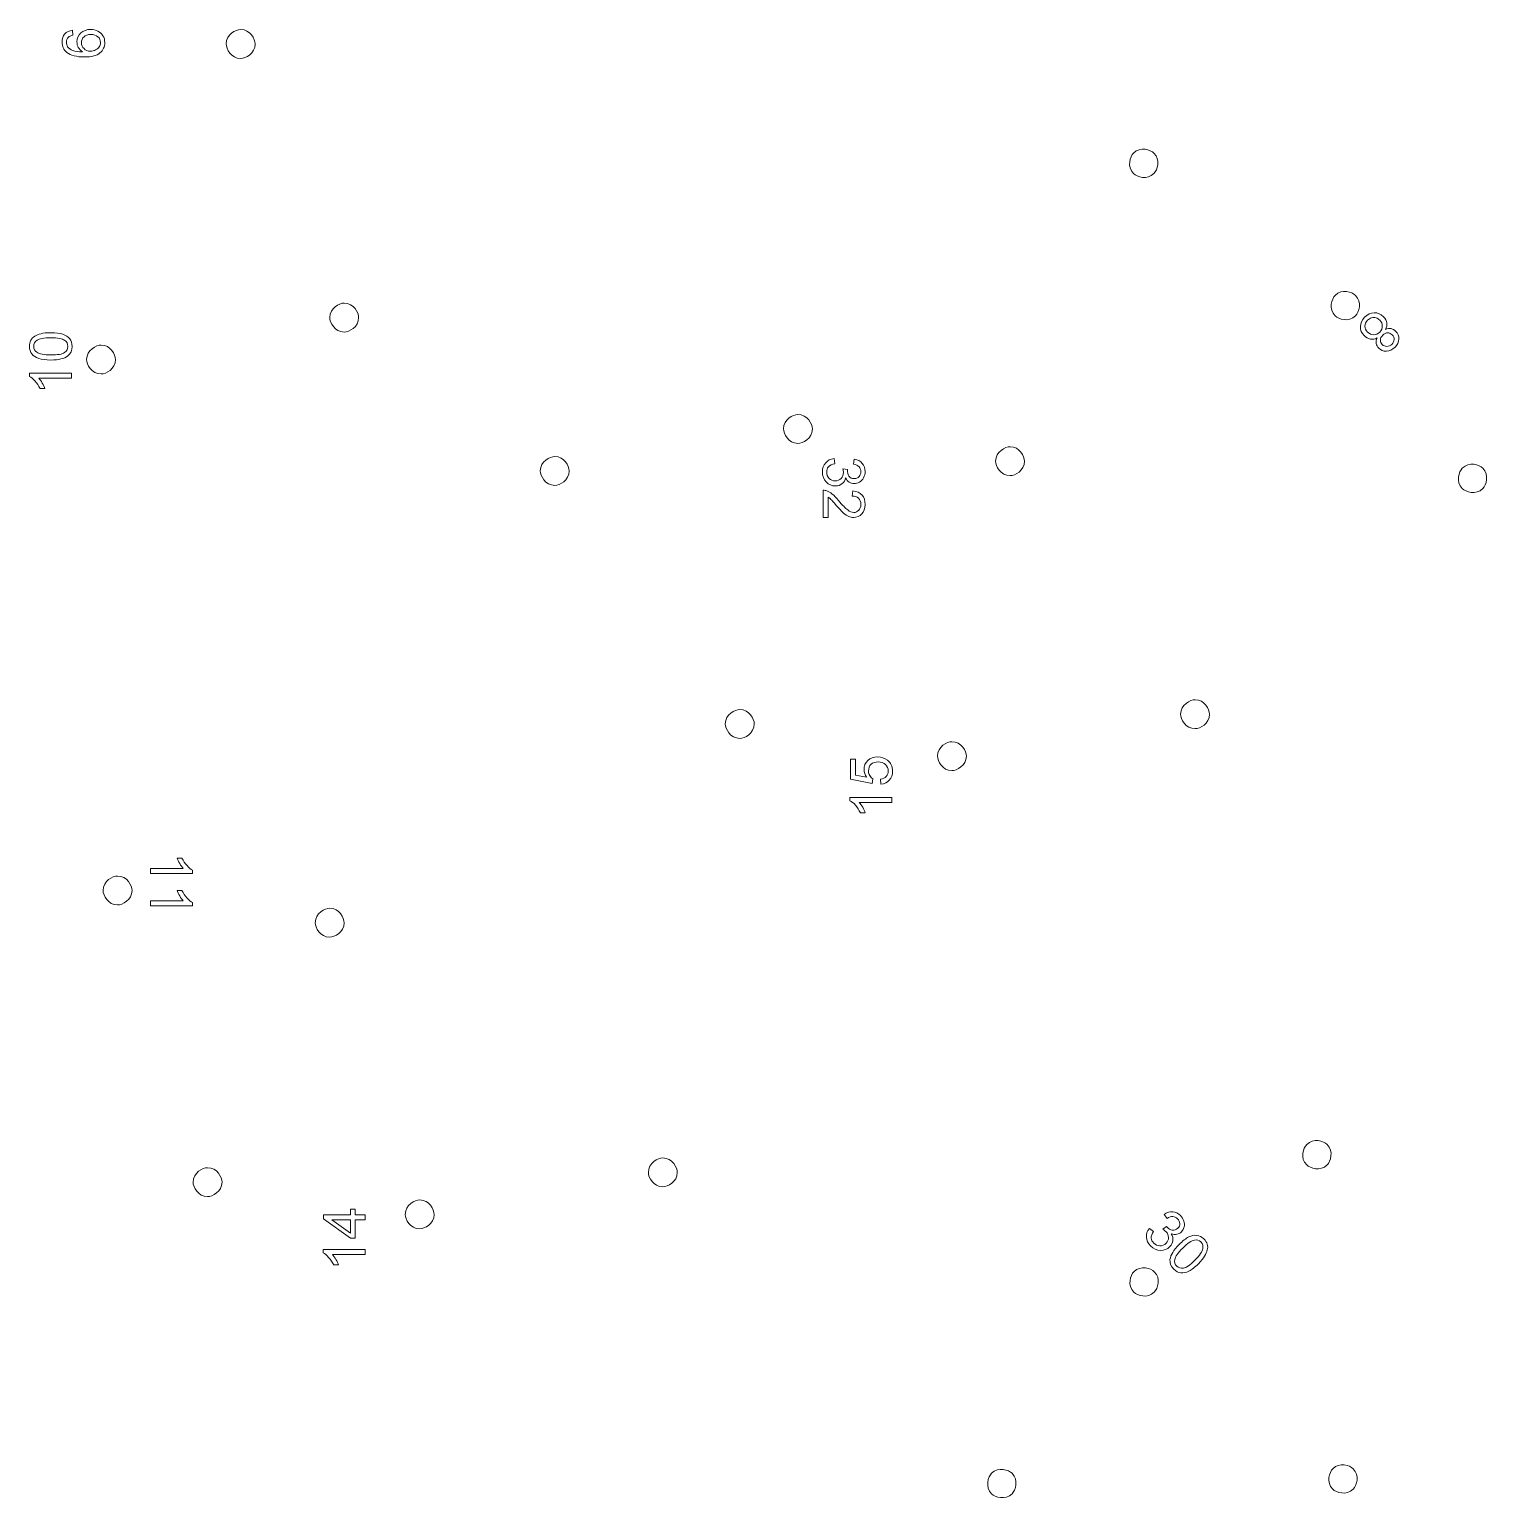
# Model space of a CAD drawing. Header units: centimetres. Extents: x -155 to -3, y 92 to 166.
# Drawn here: x -114.14 to -82.82, y 132.13 to 163.69 of the extents above; entities that cross this region are included whole.
import ezdxf

# ---------------------------------------------------------------- set-up
doc = ezdxf.new("R2010")
doc.units = ezdxf.units.CM
doc.header["$MEASUREMENT"] = 0
doc.layers.add('layer 1', color=7, linetype='Continuous')

msp = doc.modelspace()

# ---------------------------------------------------------------- linework, layer by layer
at = {"layer": 'layer 1', "color": 250, "lineweight": 9}
for points, knots in [([(-113.38058, 163.58902), (-113.34263, 163.63239), (-113.28841, 163.6595), (-113.21793, 163.67034), (-113.21793, 163.67034), (-113.20709, 163.56191), (-113.20709, 163.56191), (-113.25046, 163.55107), (-113.28299, 163.54022), (-113.29926, 163.51854), (-113.33179, 163.49143), (-113.34805, 163.45348), (-113.34805, 163.4101), (-113.34805, 163.37757), (-113.33721, 163.34504), (-113.32094, 163.31251), (-113.29384, 163.27998), (-113.25588, 163.25287), (-113.20709, 163.23661), (-113.15829, 163.21492), (-113.08781, 163.20408), (-113.00106, 163.20408), (-113.03902, 163.23119), (-113.07155, 163.26372), (-113.09323, 163.30167), (-113.1095, 163.33962), (-113.12034, 163.37757), (-113.12034, 163.42095), (-113.12034, 163.49685), (-113.09323, 163.55649), (-113.03902, 163.61071), (-112.9848, 163.6595), (-112.91432, 163.68661), (-112.82757, 163.68661), (-112.77335, 163.68661), (-112.71914, 163.67577), (-112.67034, 163.64866), (-112.62697, 163.62697), (-112.58902, 163.59444), (-112.56191, 163.55107), (-112.5348, 163.50769), (-112.52396, 163.4589), (-112.52396, 163.40468), (-112.52396, 163.31251), (-112.55649, 163.24203), (-112.62697, 163.18239), (-112.69203, 163.12275), (-112.80588, 163.09564), (-112.95769, 163.09564), (-113.13119, 163.09564), (-113.25588, 163.12818), (-113.33721, 163.19324), (-113.40769, 163.24745), (-113.44022, 163.32336), (-113.44022, 163.41552), (-113.44022, 163.48601), (-113.41853, 163.54564), (-113.38058, 163.58902)], [0, 0, 0, 0, 0.05263158, 0.05263158, 0.05263158, 0.10526316, 0.10526316, 0.10526316, 0.15789474, 0.15789474, 0.15789474, 0.21052632, 0.21052632, 0.21052632, 0.26315789, 0.26315789, 0.26315789, 0.31578947, 0.31578947, 0.31578947, 0.36842105, 0.36842105, 0.36842105, 0.42105263, 0.42105263, 0.42105263, 0.47368421, 0.47368421, 0.47368421, 0.52631579, 0.52631579, 0.52631579, 0.57894737, 0.57894737, 0.57894737, 0.63157895, 0.63157895, 0.63157895, 0.68421053, 0.68421053, 0.68421053, 0.73684211, 0.73684211, 0.73684211, 0.78947368, 0.78947368, 0.78947368, 0.84210526, 0.84210526, 0.84210526, 0.89473684, 0.89473684, 0.89473684, 0.94736842, 0.94736842, 0.94736842, 1, 1, 1, 1]), ([(-112.96853, 163.27456), (-112.936, 163.23661), (-112.88721, 163.22034), (-112.82757, 163.22034), (-112.78962, 163.22034), (-112.75709, 163.23119), (-112.71914, 163.24745), (-112.68661, 163.26372), (-112.6595, 163.2854), (-112.64323, 163.31251), (-112.62697, 163.33962), (-112.61613, 163.37215), (-112.61613, 163.40468), (-112.61613, 163.45348), (-112.63239, 163.49685), (-112.67034, 163.52938), (-112.70829, 163.56191), (-112.75709, 163.57818), (-112.82215, 163.57818), (-112.88721, 163.57818), (-112.936, 163.56191), (-112.96853, 163.52938), (-113.00649, 163.49685), (-113.02275, 163.45348), (-113.02275, 163.39926), (-113.02275, 163.35046), (-113.00649, 163.30709), (-112.96853, 163.27456)], [0, 0, 0, 0, 0.11111111, 0.11111111, 0.11111111, 0.22222222, 0.22222222, 0.22222222, 0.33333333, 0.33333333, 0.33333333, 0.44444444, 0.44444444, 0.44444444, 0.55555556, 0.55555556, 0.55555556, 0.66666667, 0.66666667, 0.66666667, 0.77777778, 0.77777778, 0.77777778, 0.88888889, 0.88888889, 0.88888889, 1, 1, 1, 1]), ([(-109.60855, 163.68432), (-109.40189, 163.68432), (-109.29855, 163.47766), (-109.29855, 163.37432), (-109.29855, 163.16766), (-109.50522, 163.06432), (-109.60855, 163.06432), (-109.81522, 163.06432), (-109.91855, 163.27099), (-109.91855, 163.37432), (-109.91855, 163.58099), (-109.71189, 163.68432), (-109.60855, 163.68432)], [0, 0, 0, 0, 0.25, 0.25, 0.25, 0.5, 0.5, 0.5, 0.75, 0.75, 0.75, 1, 1, 1, 1]), ([(-90.4551, 160.59595), (-90.60123, 160.74208), (-90.52818, 160.96129), (-90.4551, 161.03436), (-90.30897, 161.18049), (-90.08976, 161.10742), (-90.0167, 161.03436), (-89.87056, 160.88822), (-89.94363, 160.66902), (-90.0167, 160.59595), (-90.16284, 160.44982), (-90.38203, 160.52288), (-90.4551, 160.59595)], [0, 0, 0, 0, 0.25, 0.25, 0.25, 0.5, 0.5, 0.5, 0.75, 0.75, 0.75, 1, 1, 1, 1]), ([(-86.13043, 157.54407), (-86.27656, 157.6902), (-86.2035, 157.90941), (-86.13043, 157.98248), (-85.9843, 158.12861), (-85.76509, 158.05554), (-85.69203, 157.98248), (-85.54589, 157.83634), (-85.61896, 157.61714), (-85.69203, 157.54407), (-85.83816, 157.39794), (-86.05736, 157.471), (-86.13043, 157.54407)], [0, 0, 0, 0, 0.25, 0.25, 0.25, 0.5, 0.5, 0.5, 0.75, 0.75, 0.75, 1, 1, 1, 1]), ([(-107.38735, 157.81585), (-107.18069, 157.81585), (-107.07735, 157.60918), (-107.07735, 157.50585), (-107.07735, 157.29918), (-107.28402, 157.19585), (-107.38735, 157.19585), (-107.59402, 157.19585), (-107.69735, 157.40251), (-107.69735, 157.50585), (-107.69735, 157.71251), (-107.49069, 157.81585), (-107.38735, 157.81585)], [0, 0, 0, 0, 0.25, 0.25, 0.25, 0.5, 0.5, 0.5, 0.75, 0.75, 0.75, 1, 1, 1, 1]), ([(-85.0217, 157.39031), (-85.01403, 157.34431), (-85.02553, 157.29447), (-85.04854, 157.24847), (-85.00636, 157.26764), (-84.96802, 157.2753), (-84.92969, 157.26763), (-84.89135, 157.25996), (-84.85685, 157.24079), (-84.82618, 157.21013), (-84.78401, 157.16796), (-84.761, 157.11429), (-84.76101, 157.04528), (-84.76484, 156.98011), (-84.79167, 156.9226), (-84.84535, 156.86893), (-84.90285, 156.81143), (-84.96036, 156.78459), (-85.02937, 156.78458), (-85.09453, 156.78075), (-85.14821, 156.80375), (-85.19422, 156.84976), (-85.22488, 156.88042), (-85.24021, 156.9111), (-85.24789, 156.94943), (-85.25555, 156.98777), (-85.24789, 157.02611), (-85.22872, 157.06828), (-85.27855, 157.04145), (-85.3284, 157.03761), (-85.37439, 157.04528), (-85.42807, 157.05295), (-85.46641, 157.07595), (-85.50858, 157.11812), (-85.56225, 157.17179), (-85.58909, 157.23696), (-85.58909, 157.31364), (-85.58525, 157.38649), (-85.55841, 157.45165), (-85.49708, 157.51299), (-85.43574, 157.57433), (-85.36674, 157.605), (-85.29389, 157.60884), (-85.21722, 157.60883), (-85.15204, 157.582), (-85.09454, 157.52449), (-85.05237, 157.48232), (-85.02936, 157.43632), (-85.0217, 157.39031)], [0, 0, 0, 0, 0.0625, 0.0625, 0.0625, 0.125, 0.125, 0.125, 0.1875, 0.1875, 0.1875, 0.25, 0.25, 0.25, 0.3125, 0.3125, 0.3125, 0.375, 0.375, 0.375, 0.4375, 0.4375, 0.4375, 0.5, 0.5, 0.5, 0.5625, 0.5625, 0.5625, 0.625, 0.625, 0.625, 0.6875, 0.6875, 0.6875, 0.75, 0.75, 0.75, 0.8125, 0.8125, 0.8125, 0.875, 0.875, 0.875, 0.9375, 0.9375, 0.9375, 1, 1, 1, 1]), ([(-85.11754, 157.32514), (-85.11754, 157.37114), (-85.13671, 157.41331), (-85.17121, 157.44782), (-85.19422, 157.47082), (-85.22105, 157.48999), (-85.25172, 157.49766), (-85.28239, 157.513), (-85.31689, 157.50916), (-85.34757, 157.50149), (-85.38207, 157.48999), (-85.40507, 157.47465), (-85.4319, 157.44781), (-85.47023, 157.40948), (-85.48941, 157.36731), (-85.48941, 157.32131), (-85.48941, 157.2753), (-85.47024, 157.23314), (-85.4319, 157.1948), (-85.39356, 157.15646), (-85.3514, 157.13729), (-85.30539, 157.13729), (-85.25172, 157.13729), (-85.20955, 157.15646), (-85.17121, 157.19479), (-85.13287, 157.23313), (-85.11371, 157.2753), (-85.11754, 157.32514)], [0, 0, 0, 0, 0.11111111, 0.11111111, 0.11111111, 0.22222222, 0.22222222, 0.22222222, 0.33333333, 0.33333333, 0.33333333, 0.44444444, 0.44444444, 0.44444444, 0.55555556, 0.55555556, 0.55555556, 0.66666667, 0.66666667, 0.66666667, 0.77777778, 0.77777778, 0.77777778, 0.88888889, 0.88888889, 0.88888889, 1, 1, 1, 1]), ([(-113.31612, 156.68179), (-113.39202, 156.62757), (-113.5113, 156.59504), (-113.67937, 156.59504), (-113.7878, 156.59504), (-113.87455, 156.60589), (-113.93961, 156.62757), (-114.00467, 156.64926), (-114.05346, 156.68179), (-114.08599, 156.72516), (-114.12395, 156.76854), (-114.14021, 156.82275), (-114.14021, 156.88781), (-114.14021, 156.93661), (-114.12937, 156.97998), (-114.1131, 157.01793), (-114.09142, 157.05589), (-114.06431, 157.08299), (-114.02636, 157.10468), (-113.9884, 157.12637), (-113.94503, 157.14805), (-113.89081, 157.1589), (-113.84202, 157.17516), (-113.77154, 157.18058), (-113.67937, 157.18058), (-113.57636, 157.18058), (-113.48961, 157.16974), (-113.42455, 157.14805), (-113.35949, 157.12637), (-113.31069, 157.09384), (-113.27274, 157.05046), (-113.24021, 157.00709), (-113.22395, 156.95287), (-113.22395, 156.88781), (-113.22395, 156.80107), (-113.25105, 156.73601), (-113.31612, 156.68179)], [0, 0, 0, 0, 0.08333333, 0.08333333, 0.08333333, 0.16666667, 0.16666667, 0.16666667, 0.25, 0.25, 0.25, 0.33333333, 0.33333333, 0.33333333, 0.41666667, 0.41666667, 0.41666667, 0.5, 0.5, 0.5, 0.58333333, 0.58333333, 0.58333333, 0.66666667, 0.66666667, 0.66666667, 0.75, 0.75, 0.75, 0.83333333, 0.83333333, 0.83333333, 0.91666667, 0.91666667, 0.91666667, 1, 1, 1, 1]), ([(-84.86451, 157.03378), (-84.86452, 157.07211), (-84.87602, 157.10662), (-84.90285, 157.13346), (-84.93352, 157.16412), (-84.96803, 157.17562), (-85.00253, 157.17946), (-85.04087, 157.17946), (-85.07537, 157.16029), (-85.10987, 157.12578), (-85.14054, 157.09512), (-85.15971, 157.06062), (-85.15971, 157.02228), (-85.15971, 156.98394), (-85.14437, 156.95327), (-85.11754, 156.92644), (-85.0907, 156.8996), (-85.06004, 156.88426), (-85.01786, 156.8881), (-84.97952, 156.8881), (-84.94502, 156.8996), (-84.91436, 156.93027), (-84.87985, 156.96478), (-84.86835, 156.99928), (-84.86451, 157.03378)], [0, 0, 0, 0, 0.125, 0.125, 0.125, 0.25, 0.25, 0.25, 0.375, 0.375, 0.375, 0.5, 0.5, 0.5, 0.625, 0.625, 0.625, 0.75, 0.75, 0.75, 0.875, 0.875, 0.875, 1, 1, 1, 1]), ([(-113.98298, 156.76311), (-113.92877, 156.72516), (-113.82575, 156.70348), (-113.67937, 156.70348), (-113.53298, 156.70348), (-113.43539, 156.71974), (-113.3866, 156.75769), (-113.3378, 156.79022), (-113.31612, 156.8336), (-113.31612, 156.88781), (-113.31612, 156.94203), (-113.3378, 156.9854), (-113.3866, 157.01793), (-113.43539, 157.05589), (-113.53298, 157.07215), (-113.67937, 157.07215), (-113.83118, 157.07215), (-113.92877, 157.05589), (-113.97756, 157.01793), (-114.02093, 156.9854), (-114.04804, 156.94203), (-114.04804, 156.88781), (-114.04804, 156.8336), (-114.02636, 156.79022), (-113.98298, 156.76311)], [0, 0, 0, 0, 0.125, 0.125, 0.125, 0.25, 0.25, 0.25, 0.375, 0.375, 0.375, 0.5, 0.5, 0.5, 0.625, 0.625, 0.625, 0.75, 0.75, 0.75, 0.875, 0.875, 0.875, 1, 1, 1, 1]), ([(-112.60336, 156.91585), (-112.3967, 156.91585), (-112.29336, 156.70918), (-112.29336, 156.60585), (-112.29336, 156.39918), (-112.50003, 156.29585), (-112.60336, 156.29585), (-112.81003, 156.29585), (-112.91336, 156.50251), (-112.91336, 156.60585), (-112.91336, 156.81251), (-112.7067, 156.91585), (-112.60336, 156.91585)], [0, 0, 0, 0, 0.25, 0.25, 0.25, 0.5, 0.5, 0.5, 0.75, 0.75, 0.75, 1, 1, 1, 1]), ([(-114.14021, 156.24263), (-114.14021, 156.24263), (-114.14021, 156.31311), (-114.14021, 156.31311), (-114.14021, 156.31311), (-113.24021, 156.31311), (-113.24021, 156.31311), (-113.24021, 156.31311), (-113.24021, 156.20468), (-113.24021, 156.20468), (-113.24021, 156.20468), (-113.93961, 156.20468), (-113.93961, 156.20468), (-113.91792, 156.17757), (-113.89081, 156.14504), (-113.86371, 156.10167), (-113.84202, 156.0583), (-113.82033, 156.01492), (-113.80949, 155.98239), (-113.80949, 155.98239), (-113.9125, 155.98239), (-113.9125, 155.98239), (-113.94503, 156.04203), (-113.97756, 156.09625), (-114.02093, 156.14504), (-114.05889, 156.19384), (-114.10226, 156.22637), (-114.14021, 156.24263)], [0, 0, 0, 0, 0.11111111, 0.11111111, 0.11111111, 0.22222222, 0.22222222, 0.22222222, 0.33333333, 0.33333333, 0.33333333, 0.44444444, 0.44444444, 0.44444444, 0.55555556, 0.55555556, 0.55555556, 0.66666667, 0.66666667, 0.66666667, 0.77777778, 0.77777778, 0.77777778, 0.88888889, 0.88888889, 0.88888889, 1, 1, 1, 1]), ([(-97.65436, 154.80632), (-97.86103, 154.80632), (-97.96436, 155.01299), (-97.96436, 155.11632), (-97.96436, 155.32299), (-97.75769, 155.42632), (-97.65436, 155.42632), (-97.44769, 155.42632), (-97.34436, 155.21965), (-97.34436, 155.11632), (-97.34436, 154.90965), (-97.55103, 154.80632), (-97.65436, 154.80632)], [0, 0, 0, 0, 0.25, 0.25, 0.25, 0.5, 0.5, 0.5, 0.75, 0.75, 0.75, 1, 1, 1, 1]), ([(-93.1034, 154.11518), (-93.31007, 154.11518), (-93.4134, 154.32185), (-93.4134, 154.42518), (-93.4134, 154.63185), (-93.20673, 154.73518), (-93.1034, 154.73518), (-92.89673, 154.73518), (-92.7934, 154.52851), (-92.7934, 154.42518), (-92.7934, 154.21851), (-93.00007, 154.11518), (-93.1034, 154.11518)], [0, 0, 0, 0, 0.25, 0.25, 0.25, 0.5, 0.5, 0.5, 0.75, 0.75, 0.75, 1, 1, 1, 1]), ([(-102.87037, 153.90632), (-103.07704, 153.90632), (-103.18037, 154.11299), (-103.18037, 154.21632), (-103.18037, 154.42299), (-102.9737, 154.52632), (-102.87037, 154.52632), (-102.6637, 154.52632), (-102.56037, 154.31965), (-102.56037, 154.21632), (-102.56037, 154.00965), (-102.76704, 153.90632), (-102.87037, 153.90632)], [0, 0, 0, 0, 0.25, 0.25, 0.25, 0.5, 0.5, 0.5, 0.75, 0.75, 0.75, 1, 1, 1, 1]), ([(-97.05857, 154.39271), (-97.0152, 154.4415), (-96.95556, 154.47403), (-96.87966, 154.47945), (-96.87966, 154.47945), (-96.86339, 154.37102), (-96.86339, 154.37102), (-96.92303, 154.36018), (-96.97182, 154.33849), (-96.99893, 154.30596), (-97.02604, 154.27343), (-97.03688, 154.23548), (-97.03688, 154.1921), (-97.03688, 154.13789), (-97.02062, 154.08909), (-96.98267, 154.05656), (-96.95014, 154.01861), (-96.90676, 154.00234), (-96.85255, 154.00234), (-96.80375, 154.00234), (-96.76038, 154.01861), (-96.72785, 154.05114), (-96.69532, 154.08909), (-96.67905, 154.12704), (-96.67905, 154.18126), (-96.67905, 154.20295), (-96.68448, 154.23006), (-96.6899, 154.26259), (-96.6899, 154.26259), (-96.59231, 154.24632), (-96.59231, 154.24632), (-96.59231, 154.2409), (-96.59231, 154.23548), (-96.59231, 154.23006), (-96.59231, 154.18668), (-96.58146, 154.14331), (-96.55978, 154.10536), (-96.53267, 154.06741), (-96.49472, 154.05114), (-96.44592, 154.05114), (-96.40255, 154.05114), (-96.37002, 154.06198), (-96.34291, 154.09451), (-96.32122, 154.12162), (-96.30496, 154.15415), (-96.30496, 154.19753), (-96.30496, 154.2409), (-96.32122, 154.27885), (-96.34291, 154.30596), (-96.37002, 154.33307), (-96.40797, 154.34933), (-96.46219, 154.36018), (-96.46219, 154.36018), (-96.44592, 154.46861), (-96.44592, 154.46861), (-96.37002, 154.45777), (-96.3158, 154.42524), (-96.27243, 154.37644), (-96.23448, 154.33307), (-96.21279, 154.27343), (-96.21279, 154.20295), (-96.21279, 154.15415), (-96.22363, 154.11078), (-96.24532, 154.06741), (-96.26701, 154.02945), (-96.29411, 153.99692), (-96.33207, 153.97524), (-96.37002, 153.95355), (-96.40797, 153.94271), (-96.44592, 153.94271), (-96.48387, 153.94271), (-96.52182, 153.95355), (-96.55435, 153.97524), (-96.58688, 153.99692), (-96.60857, 154.02403), (-96.63026, 154.06741), (-96.6411, 154.01319), (-96.66821, 153.96981), (-96.70616, 153.94271), (-96.74411, 153.91018), (-96.79291, 153.89391), (-96.84713, 153.89391), (-96.92845, 153.89391), (-96.99351, 153.92102), (-97.04773, 153.98066), (-97.10195, 154.03488), (-97.12905, 154.10536), (-97.12905, 154.19753), (-97.12905, 154.27343), (-97.10737, 154.33849), (-97.05857, 154.39271)], [0, 0, 0, 0, 0.03333333, 0.03333333, 0.03333333, 0.06666667, 0.06666667, 0.06666667, 0.1, 0.1, 0.1, 0.13333333, 0.13333333, 0.13333333, 0.16666667, 0.16666667, 0.16666667, 0.2, 0.2, 0.2, 0.23333333, 0.23333333, 0.23333333, 0.26666667, 0.26666667, 0.26666667, 0.3, 0.3, 0.3, 0.33333333, 0.33333333, 0.33333333, 0.36666667, 0.36666667, 0.36666667, 0.4, 0.4, 0.4, 0.43333333, 0.43333333, 0.43333333, 0.46666667, 0.46666667, 0.46666667, 0.5, 0.5, 0.5, 0.53333333, 0.53333333, 0.53333333, 0.56666667, 0.56666667, 0.56666667, 0.6, 0.6, 0.6, 0.63333333, 0.63333333, 0.63333333, 0.66666667, 0.66666667, 0.66666667, 0.7, 0.7, 0.7, 0.73333333, 0.73333333, 0.73333333, 0.76666667, 0.76666667, 0.76666667, 0.8, 0.8, 0.8, 0.83333333, 0.83333333, 0.83333333, 0.86666667, 0.86666667, 0.86666667, 0.9, 0.9, 0.9, 0.93333333, 0.93333333, 0.93333333, 0.96666667, 0.96666667, 0.96666667, 1, 1, 1, 1]), ([(-83.40113, 153.83735), (-83.54726, 153.98348), (-83.47419, 154.20269), (-83.40113, 154.27575), (-83.25499, 154.42189), (-83.03579, 154.34882), (-82.96272, 154.27575), (-82.81658, 154.12962), (-82.88966, 153.91041), (-82.96272, 153.83735), (-83.10886, 153.69121), (-83.32805, 153.76428), (-83.40113, 153.83735)], [0, 0, 0, 0, 0.25, 0.25, 0.25, 0.5, 0.5, 0.5, 0.75, 0.75, 0.75, 1, 1, 1, 1]), ([(-97.00435, 153.65536), (-97.00435, 153.65536), (-97.00435, 153.2162), (-97.00435, 153.2162), (-97.00435, 153.2162), (-97.11279, 153.2162), (-97.11279, 153.2162), (-97.11279, 153.2162), (-97.11279, 153.80174), (-97.11279, 153.80174), (-97.08568, 153.80174), (-97.05857, 153.79632), (-97.03688, 153.7909), (-96.99351, 153.77463), (-96.95556, 153.75295), (-96.91761, 153.72042), (-96.87423, 153.68789), (-96.83086, 153.63909), (-96.78207, 153.57945), (-96.70074, 153.48186), (-96.63568, 153.4168), (-96.58688, 153.37885), (-96.54351, 153.3409), (-96.50014, 153.32463), (-96.45676, 153.32463), (-96.41339, 153.32463), (-96.38086, 153.3409), (-96.34833, 153.37343), (-96.32122, 153.40596), (-96.30496, 153.44391), (-96.30496, 153.49813), (-96.30496, 153.55234), (-96.32122, 153.59572), (-96.35375, 153.62825), (-96.38628, 153.66078), (-96.42966, 153.67704), (-96.48929, 153.67704), (-96.48929, 153.67704), (-96.47303, 153.78548), (-96.47303, 153.78548), (-96.38628, 153.78006), (-96.32664, 153.74753), (-96.27785, 153.69873), (-96.23448, 153.64994), (-96.21279, 153.57945), (-96.21279, 153.49271), (-96.21279, 153.41138), (-96.2399, 153.3409), (-96.28327, 153.2921), (-96.33207, 153.24331), (-96.3917, 153.2162), (-96.46219, 153.2162), (-96.49472, 153.2162), (-96.53267, 153.22162), (-96.5652, 153.23789), (-96.60315, 153.25415), (-96.63568, 153.27584), (-96.67363, 153.30837), (-96.71701, 153.34632), (-96.7658, 153.40054), (-96.83086, 153.47644), (-96.8905, 153.5415), (-96.92845, 153.58488), (-96.94472, 153.60656), (-96.9664, 153.62825), (-96.98267, 153.64451), (-97.00435, 153.65536)], [0, 0, 0, 0, 0.04545455, 0.04545455, 0.04545455, 0.09090909, 0.09090909, 0.09090909, 0.13636364, 0.13636364, 0.13636364, 0.18181818, 0.18181818, 0.18181818, 0.22727273, 0.22727273, 0.22727273, 0.27272727, 0.27272727, 0.27272727, 0.31818182, 0.31818182, 0.31818182, 0.36363636, 0.36363636, 0.36363636, 0.40909091, 0.40909091, 0.40909091, 0.45454545, 0.45454545, 0.45454545, 0.5, 0.5, 0.5, 0.54545455, 0.54545455, 0.54545455, 0.59090909, 0.59090909, 0.59090909, 0.63636364, 0.63636364, 0.63636364, 0.68181818, 0.68181818, 0.68181818, 0.72727273, 0.72727273, 0.72727273, 0.77272727, 0.77272727, 0.77272727, 0.81818182, 0.81818182, 0.81818182, 0.86363636, 0.86363636, 0.86363636, 0.90909091, 0.90909091, 0.90909091, 0.95454545, 0.95454545, 0.95454545, 1, 1, 1, 1]), ([(-89.13451, 149.30743), (-88.92784, 149.30743), (-88.82451, 149.10077), (-88.82451, 148.99743), (-88.82451, 148.79077), (-89.03117, 148.68743), (-89.13451, 148.68743), (-89.34117, 148.68743), (-89.44451, 148.8941), (-89.44451, 148.99743), (-89.44451, 149.2041), (-89.23784, 149.30743), (-89.13451, 149.30743)], [0, 0, 0, 0, 0.25, 0.25, 0.25, 0.5, 0.5, 0.5, 0.75, 0.75, 0.75, 1, 1, 1, 1]), ([(-98.90148, 149.09857), (-98.69481, 149.09857), (-98.59148, 148.89191), (-98.59148, 148.78857), (-98.59148, 148.58191), (-98.79814, 148.47857), (-98.90148, 148.47857), (-99.10814, 148.47857), (-99.21148, 148.68524), (-99.21148, 148.78857), (-99.21148, 148.99524), (-99.00481, 149.09857), (-98.90148, 149.09857)], [0, 0, 0, 0, 0.25, 0.25, 0.25, 0.5, 0.5, 0.5, 0.75, 0.75, 0.75, 1, 1, 1, 1]), ([(-94.35052, 148.40743), (-94.14385, 148.40743), (-94.04052, 148.20077), (-94.04052, 148.09743), (-94.04052, 147.89077), (-94.24718, 147.78743), (-94.35052, 147.78743), (-94.55718, 147.78743), (-94.66052, 147.9941), (-94.66052, 148.09743), (-94.66052, 148.3041), (-94.45385, 148.40743), (-94.35052, 148.40743)], [0, 0, 0, 0, 0.25, 0.25, 0.25, 0.5, 0.5, 0.5, 0.75, 0.75, 0.75, 1, 1, 1, 1]), ([(-95.69444, 147.58179), (-95.73781, 147.53299), (-95.79745, 147.50046), (-95.87335, 147.49504), (-95.87335, 147.49504), (-95.8842, 147.60348), (-95.8842, 147.60348), (-95.82998, 147.61432), (-95.78661, 147.63058), (-95.7595, 147.66311), (-95.72697, 147.69564), (-95.71613, 147.7336), (-95.71613, 147.77697), (-95.71613, 147.83661), (-95.73781, 147.87998), (-95.77576, 147.91793), (-95.81372, 147.95589), (-95.86793, 147.97215), (-95.93299, 147.97215), (-95.99805, 147.97215), (-96.04685, 147.95589), (-96.0848, 147.92336), (-96.12275, 147.8854), (-96.13902, 147.84203), (-96.13902, 147.77697), (-96.13902, 147.73902), (-96.12817, 147.70649), (-96.11191, 147.67938), (-96.09564, 147.65227), (-96.07396, 147.63058), (-96.04685, 147.61432), (-96.04685, 147.61432), (-96.06311, 147.51131), (-96.06311, 147.51131), (-96.06311, 147.51131), (-96.52396, 147.60348), (-96.52396, 147.60348), (-96.52396, 147.60348), (-96.52396, 148.03179), (-96.52396, 148.03179), (-96.52396, 148.03179), (-96.41552, 148.03179), (-96.41552, 148.03179), (-96.41552, 148.03179), (-96.41552, 147.69022), (-96.41552, 147.69022), (-96.41552, 147.69022), (-96.18239, 147.64685), (-96.18239, 147.64685), (-96.21492, 147.69564), (-96.23661, 147.74986), (-96.23661, 147.8095), (-96.23661, 147.8854), (-96.2095, 147.95046), (-96.15528, 148.00468), (-96.10106, 148.05348), (-96.03058, 148.08058), (-95.94384, 148.08058), (-95.86251, 148.08058), (-95.79203, 148.0589), (-95.73239, 148.0101), (-95.66191, 147.95589), (-95.62396, 147.87456), (-95.62396, 147.77697), (-95.62396, 147.70107), (-95.64564, 147.63058), (-95.69444, 147.58179)], [0, 0, 0, 0, 0.04545455, 0.04545455, 0.04545455, 0.09090909, 0.09090909, 0.09090909, 0.13636364, 0.13636364, 0.13636364, 0.18181818, 0.18181818, 0.18181818, 0.22727273, 0.22727273, 0.22727273, 0.27272727, 0.27272727, 0.27272727, 0.31818182, 0.31818182, 0.31818182, 0.36363636, 0.36363636, 0.36363636, 0.40909091, 0.40909091, 0.40909091, 0.45454545, 0.45454545, 0.45454545, 0.5, 0.5, 0.5, 0.54545455, 0.54545455, 0.54545455, 0.59090909, 0.59090909, 0.59090909, 0.63636364, 0.63636364, 0.63636364, 0.68181818, 0.68181818, 0.68181818, 0.72727273, 0.72727273, 0.72727273, 0.77272727, 0.77272727, 0.77272727, 0.81818182, 0.81818182, 0.81818182, 0.86363636, 0.86363636, 0.86363636, 0.90909091, 0.90909091, 0.90909091, 0.95454545, 0.95454545, 0.95454545, 1, 1, 1, 1]), ([(-96.54022, 147.14263), (-96.54022, 147.14263), (-96.54022, 147.21311), (-96.54022, 147.21311), (-96.54022, 147.21311), (-95.64022, 147.21311), (-95.64022, 147.21311), (-95.64022, 147.21311), (-95.64022, 147.10468), (-95.64022, 147.10468), (-95.64022, 147.10468), (-96.33962, 147.10468), (-96.33962, 147.10468), (-96.31793, 147.07757), (-96.29082, 147.04504), (-96.26372, 147.00167), (-96.24203, 146.9583), (-96.22034, 146.91492), (-96.2095, 146.88239), (-96.2095, 146.88239), (-96.31251, 146.88239), (-96.31251, 146.88239), (-96.34504, 146.94203), (-96.37757, 146.99625), (-96.42094, 147.04504), (-96.4589, 147.09384), (-96.50227, 147.12637), (-96.54022, 147.14263)], [0, 0, 0, 0, 0.11111111, 0.11111111, 0.11111111, 0.22222222, 0.22222222, 0.22222222, 0.33333333, 0.33333333, 0.33333333, 0.44444444, 0.44444444, 0.44444444, 0.55555556, 0.55555556, 0.55555556, 0.66666667, 0.66666667, 0.66666667, 0.77777778, 0.77777778, 0.77777778, 0.88888889, 0.88888889, 0.88888889, 1, 1, 1, 1]), ([(-110.64022, 145.65107), (-110.64022, 145.65107), (-110.64022, 145.58059), (-110.64022, 145.58059), (-110.64022, 145.58059), (-111.54022, 145.58059), (-111.54022, 145.58059), (-111.54022, 145.58059), (-111.54022, 145.68902), (-111.54022, 145.68902), (-111.54022, 145.68902), (-110.84082, 145.68902), (-110.84082, 145.68902), (-110.86251, 145.71613), (-110.88962, 145.74866), (-110.91672, 145.79203), (-110.93841, 145.8354), (-110.9601, 145.87878), (-110.97094, 145.91131), (-110.97094, 145.91131), (-110.86793, 145.91131), (-110.86793, 145.91131), (-110.8354, 145.85167), (-110.80287, 145.79745), (-110.7595, 145.74866), (-110.72154, 145.69986), (-110.67817, 145.66733), (-110.64022, 145.65107)], [0, 0, 0, 0, 0.11111111, 0.11111111, 0.11111111, 0.22222222, 0.22222222, 0.22222222, 0.33333333, 0.33333333, 0.33333333, 0.44444444, 0.44444444, 0.44444444, 0.55555556, 0.55555556, 0.55555556, 0.66666667, 0.66666667, 0.66666667, 0.77777778, 0.77777778, 0.77777778, 0.88888889, 0.88888889, 0.88888889, 1, 1, 1, 1]), ([(-112.24954, 144.90629), (-112.45621, 144.90629), (-112.55954, 145.11296), (-112.55954, 145.21629), (-112.55954, 145.42296), (-112.35288, 145.52629), (-112.24954, 145.52629), (-112.04288, 145.52629), (-111.93954, 145.31962), (-111.93954, 145.21629), (-111.93954, 145.00962), (-112.14621, 144.90629), (-112.24954, 144.90629)], [0, 0, 0, 0, 0.25, 0.25, 0.25, 0.5, 0.5, 0.5, 0.75, 0.75, 0.75, 1, 1, 1, 1]), ([(-110.64022, 144.95709), (-110.64022, 144.95709), (-110.64022, 144.88661), (-110.64022, 144.88661), (-110.64022, 144.88661), (-111.54022, 144.88661), (-111.54022, 144.88661), (-111.54022, 144.88661), (-111.54022, 144.99504), (-111.54022, 144.99504), (-111.54022, 144.99504), (-110.84082, 144.99504), (-110.84082, 144.99504), (-110.86251, 145.02215), (-110.88962, 145.05468), (-110.91672, 145.09806), (-110.93841, 145.14143), (-110.9601, 145.1848), (-110.97094, 145.21733), (-110.97094, 145.21733), (-110.86793, 145.21733), (-110.86793, 145.21733), (-110.8354, 145.15769), (-110.80287, 145.10348), (-110.7595, 145.05468), (-110.72154, 145.00589), (-110.67817, 144.97336), (-110.64022, 144.95709)], [0, 0, 0, 0, 0.11111111, 0.11111111, 0.11111111, 0.22222222, 0.22222222, 0.22222222, 0.33333333, 0.33333333, 0.33333333, 0.44444444, 0.44444444, 0.44444444, 0.55555556, 0.55555556, 0.55555556, 0.66666667, 0.66666667, 0.66666667, 0.77777778, 0.77777778, 0.77777778, 0.88888889, 0.88888889, 0.88888889, 1, 1, 1, 1]), ([(-107.69858, 144.21515), (-107.90525, 144.21515), (-108.00858, 144.42182), (-108.00858, 144.52515), (-108.00858, 144.73182), (-107.80192, 144.83515), (-107.69858, 144.83515), (-107.49192, 144.83515), (-107.38858, 144.62848), (-107.38858, 144.52515), (-107.38858, 144.31848), (-107.59525, 144.21515), (-107.69858, 144.21515)], [0, 0, 0, 0, 0.25, 0.25, 0.25, 0.5, 0.5, 0.5, 0.75, 0.75, 0.75, 1, 1, 1, 1]), ([(-86.30187, 139.32909), (-86.448, 139.18296), (-86.66721, 139.25602), (-86.74028, 139.32909), (-86.88641, 139.47522), (-86.81334, 139.69443), (-86.74028, 139.7675), (-86.59414, 139.91364), (-86.37494, 139.84057), (-86.30187, 139.7675), (-86.15573, 139.62136), (-86.2288, 139.40217), (-86.30187, 139.32909)], [0, 0, 0, 0, 0.25, 0.25, 0.25, 0.5, 0.5, 0.5, 0.75, 0.75, 0.75, 1, 1, 1, 1]), ([(-110.3188, 139.26968), (-110.11213, 139.26968), (-110.0088, 139.06301), (-110.0088, 138.95968), (-110.0088, 138.75301), (-110.21546, 138.64968), (-110.3188, 138.64968), (-110.52546, 138.64968), (-110.6288, 138.85635), (-110.6288, 138.95968), (-110.6288, 139.16635), (-110.42213, 139.26968), (-110.3188, 139.26968)], [0, 0, 0, 0, 0.25, 0.25, 0.25, 0.5, 0.5, 0.5, 0.75, 0.75, 0.75, 1, 1, 1, 1]), ([(-100.55183, 139.47854), (-100.34516, 139.47854), (-100.24183, 139.27188), (-100.24183, 139.16854), (-100.24183, 138.96188), (-100.44849, 138.85854), (-100.55183, 138.85854), (-100.75849, 138.85854), (-100.86183, 139.06521), (-100.86183, 139.16854), (-100.86183, 139.37521), (-100.65516, 139.47854), (-100.55183, 139.47854)], [0, 0, 0, 0, 0.25, 0.25, 0.25, 0.5, 0.5, 0.5, 0.75, 0.75, 0.75, 1, 1, 1, 1]), ([(-105.76784, 138.57854), (-105.56117, 138.57854), (-105.45784, 138.37188), (-105.45784, 138.26854), (-105.45784, 138.06188), (-105.6645, 137.95854), (-105.76784, 137.95854), (-105.9745, 137.95854), (-106.07784, 138.16521), (-106.07784, 138.26854), (-106.07784, 138.47521), (-105.87117, 138.57854), (-105.76784, 138.57854)], [0, 0, 0, 0, 0.25, 0.25, 0.25, 0.5, 0.5, 0.5, 0.75, 0.75, 0.75, 1, 1, 1, 1]), ([(-106.94022, 138.15288), (-106.94022, 138.15288), (-107.15167, 138.15288), (-107.15167, 138.15288), (-107.15167, 138.15288), (-107.15167, 137.7571), (-107.15167, 137.7571), (-107.15167, 137.7571), (-107.25468, 137.7571), (-107.25468, 137.7571), (-107.25468, 137.7571), (-107.8348, 138.17457), (-107.8348, 138.17457), (-107.8348, 138.17457), (-107.8348, 138.26132), (-107.8348, 138.26132), (-107.8348, 138.26132), (-107.25468, 138.26132), (-107.25468, 138.26132), (-107.25468, 138.26132), (-107.25468, 138.38059), (-107.25468, 138.38059), (-107.25468, 138.38059), (-107.15167, 138.38059), (-107.15167, 138.38059), (-107.15167, 138.38059), (-107.15167, 138.26132), (-107.15167, 138.26132), (-107.15167, 138.26132), (-106.94022, 138.26132), (-106.94022, 138.26132), (-106.94022, 138.26132), (-106.94022, 138.15288), (-106.94022, 138.15288)], [0, 0, 0, 0, 0.09090909, 0.09090909, 0.09090909, 0.18181818, 0.18181818, 0.18181818, 0.27272727, 0.27272727, 0.27272727, 0.36363636, 0.36363636, 0.36363636, 0.45454545, 0.45454545, 0.45454545, 0.54545455, 0.54545455, 0.54545455, 0.63636364, 0.63636364, 0.63636364, 0.72727273, 0.72727273, 0.72727273, 0.81818182, 0.81818182, 0.81818182, 0.90909091, 0.90909091, 0.90909091, 1, 1, 1, 1]), ([(-90.17876, 137.77925), (-90.18259, 137.84442), (-90.16342, 137.90959), (-90.11359, 137.96709), (-90.11359, 137.96709), (-90.02541, 137.90193), (-90.02541, 137.90193), (-90.05992, 137.85209), (-90.07908, 137.80225), (-90.07525, 137.76008), (-90.07142, 137.71791), (-90.05225, 137.68341), (-90.02157, 137.65273), (-89.98324, 137.6144), (-89.93723, 137.59139), (-89.8874, 137.59523), (-89.83756, 137.59139), (-89.79538, 137.61056), (-89.75705, 137.6489), (-89.72254, 137.6834), (-89.70338, 137.72557), (-89.70338, 137.77158), (-89.70721, 137.82141), (-89.72254, 137.85975), (-89.76088, 137.89809), (-89.77622, 137.91343), (-89.79923, 137.92876), (-89.82606, 137.94793), (-89.82606, 137.94793), (-89.74555, 138.00543), (-89.74555, 138.00543), (-89.74172, 138.0016), (-89.73789, 137.99777), (-89.73405, 137.99393), (-89.70338, 137.96326), (-89.66504, 137.94027), (-89.62288, 137.92876), (-89.57687, 137.9211), (-89.53853, 137.93643), (-89.50403, 137.97093), (-89.47336, 138.0016), (-89.45802, 138.03227), (-89.46185, 138.07444), (-89.46569, 138.10895), (-89.47719, 138.14345), (-89.50787, 138.17412), (-89.53853, 138.20479), (-89.57686, 138.22012), (-89.61137, 138.22396), (-89.64971, 138.22396), (-89.68804, 138.20862), (-89.73405, 138.17795), (-89.73405, 138.17795), (-89.79922, 138.26613), (-89.79922, 138.26613), (-89.73789, 138.31213), (-89.67655, 138.32747), (-89.61137, 138.32363), (-89.55387, 138.3198), (-89.49636, 138.29296), (-89.44652, 138.24313), (-89.41202, 138.20862), (-89.38901, 138.17029), (-89.37368, 138.12428), (-89.36218, 138.0821), (-89.35834, 138.03994), (-89.36985, 137.99777), (-89.38135, 137.9556), (-89.40052, 137.9211), (-89.42735, 137.89426), (-89.45419, 137.86743), (-89.48869, 137.84826), (-89.52703, 137.84059), (-89.56536, 137.83292), (-89.59987, 137.83675), (-89.64588, 137.85209), (-89.6152, 137.80608), (-89.6037, 137.75624), (-89.61137, 137.71024), (-89.6152, 137.66041), (-89.63821, 137.6144), (-89.67655, 137.57606), (-89.73405, 137.51855), (-89.79922, 137.49172), (-89.87973, 137.49555), (-89.95641, 137.49555), (-90.02541, 137.52623), (-90.09059, 137.5914), (-90.14425, 137.64507), (-90.17493, 137.7064), (-90.17876, 137.77925)], [0, 0, 0, 0, 0.03333333, 0.03333333, 0.03333333, 0.06666667, 0.06666667, 0.06666667, 0.1, 0.1, 0.1, 0.13333333, 0.13333333, 0.13333333, 0.16666667, 0.16666667, 0.16666667, 0.2, 0.2, 0.2, 0.23333333, 0.23333333, 0.23333333, 0.26666667, 0.26666667, 0.26666667, 0.3, 0.3, 0.3, 0.33333333, 0.33333333, 0.33333333, 0.36666667, 0.36666667, 0.36666667, 0.4, 0.4, 0.4, 0.43333333, 0.43333333, 0.43333333, 0.46666667, 0.46666667, 0.46666667, 0.5, 0.5, 0.5, 0.53333333, 0.53333333, 0.53333333, 0.56666667, 0.56666667, 0.56666667, 0.6, 0.6, 0.6, 0.63333333, 0.63333333, 0.63333333, 0.66666667, 0.66666667, 0.66666667, 0.7, 0.7, 0.7, 0.73333333, 0.73333333, 0.73333333, 0.76666667, 0.76666667, 0.76666667, 0.8, 0.8, 0.8, 0.83333333, 0.83333333, 0.83333333, 0.86666667, 0.86666667, 0.86666667, 0.9, 0.9, 0.9, 0.93333333, 0.93333333, 0.93333333, 0.96666667, 0.96666667, 0.96666667, 1, 1, 1, 1]), ([(-107.25468, 138.15288), (-107.25468, 138.15288), (-107.65588, 138.15288), (-107.65588, 138.15288), (-107.65588, 138.15288), (-107.25468, 137.86553), (-107.25468, 137.86553), (-107.25468, 137.86553), (-107.25468, 138.15288), (-107.25468, 138.15288)], [0, 0, 0, 0, 0.33333333, 0.33333333, 0.33333333, 0.66666667, 0.66666667, 0.66666667, 1, 1, 1, 1]), ([(-89.67271, 137.30387), (-89.65738, 137.39588), (-89.59603, 137.50322), (-89.47719, 137.62207), (-89.40052, 137.69874), (-89.33151, 137.75241), (-89.27017, 137.78308), (-89.20883, 137.81375), (-89.15133, 137.82525), (-89.09766, 137.81758), (-89.04014, 137.81375), (-88.99031, 137.78692), (-88.94431, 137.74091), (-88.9098, 137.7064), (-88.8868, 137.66807), (-88.87147, 137.62973), (-88.85996, 137.58756), (-88.85996, 137.54923), (-88.87146, 137.50706), (-88.88297, 137.46488), (-88.8983, 137.41888), (-88.92897, 137.37287), (-88.95197, 137.32687), (-88.99798, 137.2732), (-89.06315, 137.20803), (-89.13599, 137.13519), (-89.205, 137.08151), (-89.26634, 137.05085), (-89.32767, 137.02017), (-89.38518, 137.00867), (-89.44269, 137.01251), (-89.49636, 137.02017), (-89.5462, 137.04701), (-89.5922, 137.09302), (-89.65354, 137.15435), (-89.68038, 137.21952), (-89.67271, 137.30387)], [0, 0, 0, 0, 0.08333333, 0.08333333, 0.08333333, 0.16666667, 0.16666667, 0.16666667, 0.25, 0.25, 0.25, 0.33333333, 0.33333333, 0.33333333, 0.41666667, 0.41666667, 0.41666667, 0.5, 0.5, 0.5, 0.58333333, 0.58333333, 0.58333333, 0.66666667, 0.66666667, 0.66666667, 0.75, 0.75, 0.75, 0.83333333, 0.83333333, 0.83333333, 0.91666667, 0.91666667, 0.91666667, 1, 1, 1, 1]), ([(-89.14366, 137.71791), (-89.20883, 137.70641), (-89.29701, 137.6489), (-89.40051, 137.54539), (-89.50403, 137.44188), (-89.56153, 137.36137), (-89.5692, 137.30004), (-89.5807, 137.24253), (-89.56536, 137.19652), (-89.52703, 137.15819), (-89.48869, 137.11985), (-89.44269, 137.10451), (-89.38518, 137.11602), (-89.32384, 137.12368), (-89.24334, 137.18119), (-89.13982, 137.2847), (-89.03248, 137.39205), (-88.97497, 137.47255), (-88.96731, 137.53389), (-88.95965, 137.58756), (-88.97114, 137.6374), (-89.00948, 137.67574), (-89.04781, 137.71407), (-89.09382, 137.72941), (-89.14366, 137.71791)], [0, 0, 0, 0, 0.125, 0.125, 0.125, 0.25, 0.25, 0.25, 0.375, 0.375, 0.375, 0.5, 0.5, 0.5, 0.625, 0.625, 0.625, 0.75, 0.75, 0.75, 0.875, 0.875, 0.875, 1, 1, 1, 1]), ([(-107.84022, 137.44264), (-107.84022, 137.44264), (-107.84022, 137.51312), (-107.84022, 137.51312), (-107.84022, 137.51312), (-106.94022, 137.51312), (-106.94022, 137.51312), (-106.94022, 137.51312), (-106.94022, 137.40469), (-106.94022, 137.40469), (-106.94022, 137.40469), (-107.63962, 137.40469), (-107.63962, 137.40469), (-107.61793, 137.37758), (-107.59082, 137.34505), (-107.56372, 137.30168), (-107.54203, 137.25831), (-107.52034, 137.21493), (-107.5095, 137.1824), (-107.5095, 137.1824), (-107.61251, 137.1824), (-107.61251, 137.1824), (-107.64504, 137.24204), (-107.67757, 137.29626), (-107.72094, 137.34505), (-107.7589, 137.39385), (-107.80227, 137.42638), (-107.84022, 137.44264)], [0, 0, 0, 0, 0.11111111, 0.11111111, 0.11111111, 0.22222222, 0.22222222, 0.22222222, 0.33333333, 0.33333333, 0.33333333, 0.44444444, 0.44444444, 0.44444444, 0.55555556, 0.55555556, 0.55555556, 0.66666667, 0.66666667, 0.66666667, 0.77777778, 0.77777778, 0.77777778, 0.88888889, 0.88888889, 0.88888889, 1, 1, 1, 1]), ([(-90.00859, 136.59978), (-90.15472, 136.45365), (-90.37393, 136.52672), (-90.447, 136.59978), (-90.59313, 136.74592), (-90.52006, 136.96512), (-90.447, 137.03819), (-90.30086, 137.18433), (-90.08166, 137.11126), (-90.00859, 137.03819), (-89.86246, 136.89206), (-89.93552, 136.67285), (-90.00859, 136.59978)], [0, 0, 0, 0, 0.25, 0.25, 0.25, 0.5, 0.5, 0.5, 0.75, 0.75, 0.75, 1, 1, 1, 1]), ([(-93.06047, 132.27511), (-93.2066, 132.12898), (-93.42581, 132.20204), (-93.49888, 132.27511), (-93.64501, 132.42125), (-93.57194, 132.64045), (-93.49888, 132.71352), (-93.35274, 132.85965), (-93.13354, 132.78659), (-93.06047, 132.71352), (-92.91434, 132.56739), (-92.9874, 132.34818), (-93.06047, 132.27511)], [0, 0, 0, 0, 0.25, 0.25, 0.25, 0.5, 0.5, 0.5, 0.75, 0.75, 0.75, 1, 1, 1, 1]), ([(-86.18117, 132.81254), (-86.03504, 132.95868), (-85.81584, 132.88561), (-85.74277, 132.81254), (-85.59664, 132.66641), (-85.6697, 132.44721), (-85.74277, 132.37414), (-85.8889, 132.22801), (-86.10811, 132.30107), (-86.18117, 132.37414), (-86.32731, 132.52027), (-86.25424, 132.73948), (-86.18117, 132.81254)], [0, 0, 0, 0, 0.25, 0.25, 0.25, 0.5, 0.5, 0.5, 0.75, 0.75, 0.75, 1, 1, 1, 1])]:
    msp.add_open_spline(points, degree=3, knots=knots, dxfattribs=at)

doc.saveas('drawing.dxf')
